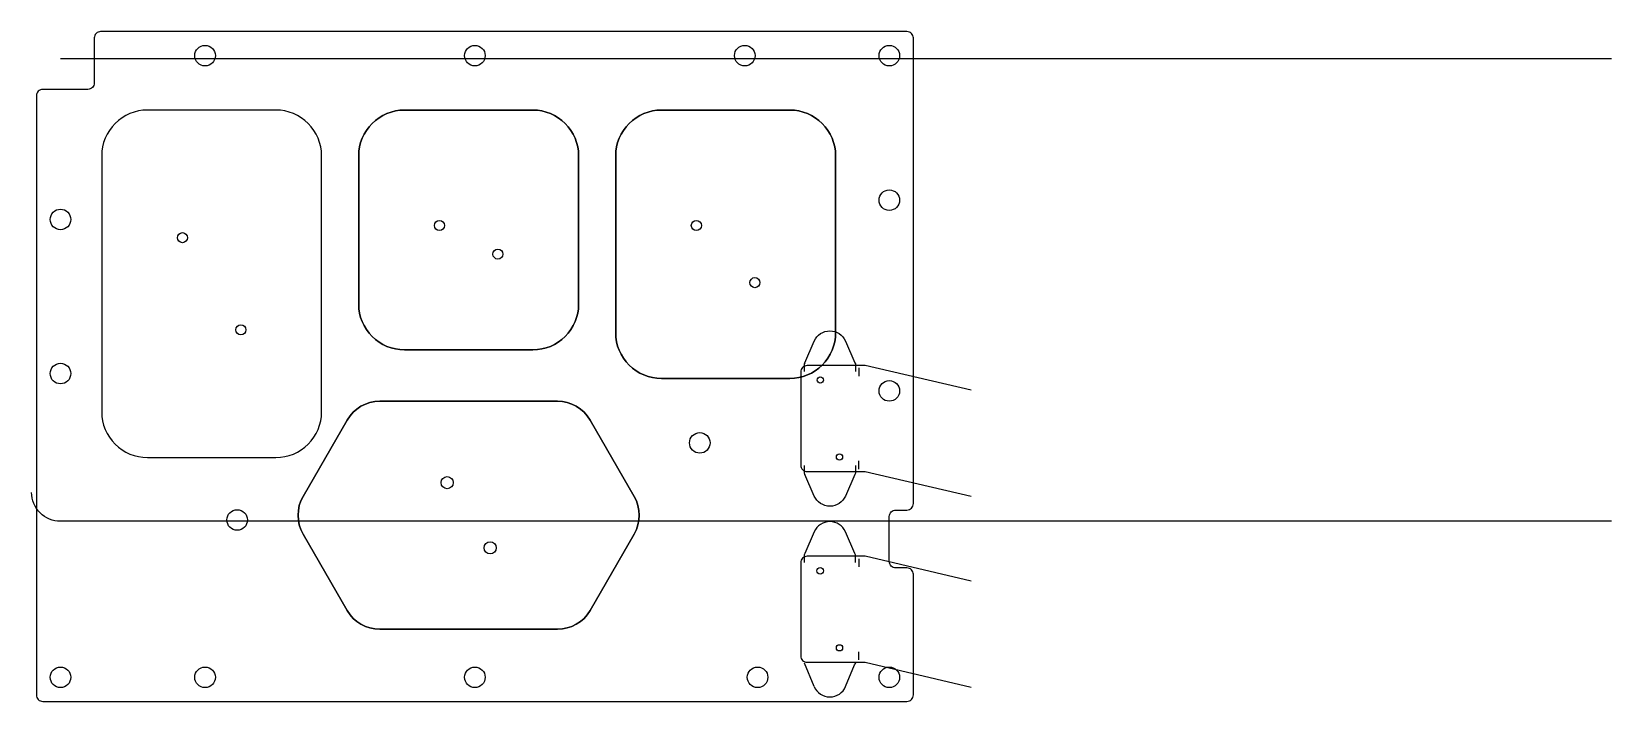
# Model space of a CAD drawing. Header units: millimetres. Extents: x -69 to 177, y -25 to 79.
import ezdxf

# ---------------------------------------------------------------- set-up
doc = ezdxf.new("R2010")
doc.units = ezdxf.units.MM

msp = doc.modelspace()

# ---------------------------------------------------------------- linework, layer by layer
for p, q in [((176.89, 74.7), (-64.5, 74.7)), ((-30.97, 66.73), (-50.98, 66.73)), ((-10.98, 66.73), (9.03, 66.73)), ((29.02, 66.73), (49.03, 66.73)), ((51.34, 27.39), (52.83, 30.77)), ((51.34, 27.39), (52.83, 30.77)), ((59.75, 26.57), (59.75, 25.3)), ((-26.74, 6.56), (-19.87, 18.46)), ((52.83, 6.63), (51.34, 10)), ((52.83, 6.63), (51.34, 10)), ((51.72, 10.45), (60.72, 10.45)), ((51.72, 10.45), (60.72, 10.45)), ((59.75, 10.82), (59.75, 12.1)), ((60.72, 10.45), (77.22, 6.6)), ((60.72, 10.45), (77.22, 6.6)), ((59.75, -3.13), (59.75, -4.4)), ((52.8, -23.01), (51.31, -19.4)), ((52.8, -23.01), (51.31, -19.4)), ((51.72, -19.25), (60.72, -19.25)), ((51.72, -19.25), (60.72, -19.25)), ((51.72, -19.25), (60.72, -19.25)), ((59.75, -18.87), (59.75, -17.6)), ((60.72, -19.25), (77.22, -23.1))]:
    msp.add_line(p, q)
for points in [[(68.25, -5.55, 0.414214), (67.25, -4.55), (65.5, -4.55, -0.414214), (64.5, -3.55), (64.5, 3.45, -0.414214), (65.5, 4.45), (67.25, 4.45, 0.414214), (68.25, 5.45), (68.25, 77.95, 0.414214), (67.25, 78.95), (-58.25, 78.95, 0.414214), (-59.25, 77.95), (-59.25, 70.95, -0.414214), (-60.25, 69.95), (-67.25, 69.95, 0.414214), (-68.25, 68.95), (-68.25, -24.34, 0.414214), (-67.25, -25.34), (67.25, -25.34, 0.414214), (68.25, -24.34)], [(-30.97, 66.73), (-50.98, 66.73, 0.414214), (-58.09, 59.62), (-58.09, 19.74, 0.414214), (-50.98, 12.63), (-30.97, 12.63, 0.414214), (-23.86, 19.74), (-23.86, 59.62, 0.414214)], [(-10.98, 66.73, 0.414214), (-18.09, 59.62), (-18.09, 36.51, 0.414214), (-10.98, 29.4), (9.03, 29.4, 0.414214), (16.14, 36.51), (16.14, 59.62, 0.414214), (9.03, 66.73)], [(29.02, 66.73, 0.414214), (21.91, 59.62), (21.91, 32.06, 0.414214), (29.02, 24.95), (49.03, 24.95, 0.414214), (56.14, 32.06), (56.14, 59.62, 0.414214), (49.03, 66.73)], [(-26.74, 6.56, 0.267949), (-26.74, 0.71), (-19.87, -11.19, 0.267949), (-14.81, -14.11), (12.86, -14.11, 0.267949), (17.92, -11.19), (24.79, 0.71, 0.267949), (24.79, 6.56), (17.92, 18.46, 0.267949), (12.86, 21.39), (-14.81, 21.39, 0.267949), (-19.87, 18.46)]]:
    msp.add_lwpolyline(points, format="xyb", close=True)
for points in [[(-50.98, 66.73, 0.414214), (-58.09, 59.62), (-58.09, 19.74, 0.414214), (-50.98, 12.63), (-30.97, 12.63, 0.414214), (-23.86, 19.74), (-23.86, 59.62, 0.414214), (-30.97, 66.73)], [(9.03, 66.73, -0.414214), (16.14, 59.62), (16.14, 36.51, -0.414214), (9.03, 29.4), (-10.98, 29.4, -0.414214), (-18.09, 36.51), (-18.09, 59.62, -0.414214), (-10.98, 66.73)], [(49.03, 66.73, -0.414214), (56.14, 59.62), (56.14, 32.06, -0.414214), (49.03, 24.95), (29.02, 24.95, -0.414214), (21.91, 32.06), (21.91, 59.62, -0.414214), (29.02, 66.73)], [(52.83, 30.77, -0.651714), (57.67, 30.77), (59.16, 27.39, -0.104285), (59.25, 26.99), (59.25, 26)], [(51.34, 27.39, 0.104285), (51.25, 26.99), (51.25, 26)], [(77.22, 23.1), (60.72, 26.95), (51.72, 26.95, 0.414214), (50.72, 25.95), (50.72, 11.45, 0.414214), (51.72, 10.45)], [(-19.87, 18.46, -0.267949), (-14.81, 21.39), (12.86, 21.39, -0.267949), (17.92, 18.46), (24.79, 6.56, -0.267949), (24.79, 0.71), (17.92, -11.19, -0.267949), (12.86, -14.11), (-14.81, -14.11, -0.267949), (-19.87, -11.19), (-26.74, 0.71, -0.267949), (-26.74, 6.56)], [(51.25, 11.4), (51.25, 10.41, 0.104285), (51.34, 10)], [(59.25, 11.4), (59.25, 10.41, -0.104285), (59.16, 10), (57.67, 6.63, -0.651714), (52.83, 6.63)], [(176.89, 2.7), (-64.5, 2.7, -0.414214), (-69, 7.2)], [(52.83, 1.07), (51.34, -2.31, 0.104285), (51.25, -2.71), (51.25, -3.7)], [(59.25, -3.7), (59.25, -2.71, 0.104285), (59.16, -2.31), (57.67, 1.07)], [(77.22, -6.6), (60.72, -2.75), (51.72, -2.75, 0.414214), (50.72, -3.75), (50.72, -18.25, 0.414214), (51.72, -19.25)], [(52.8, -23.01, 0.669399), (57.7, -23.01), (59.09, -19.63, -0.157798), (59.29, -19.4)]]:
    msp.add_lwpolyline(points, format="xyb")
for centre, radius in [((-42, 75.2), 1.6), ((0, 75.2), 1.6), ((42, 75.2), 1.6), ((64.5, 75.2), 1.6), ((64.5, 52.7), 1.6), ((-64.5, 49.7), 1.6), ((-5.53, 48.75), 0.784), ((34.47, 48.75), 0.784), ((-45.53, 46.86), 0.784), ((3.58, 44.31), 0.784), ((43.58, 39.86), 0.784), ((-36.42, 32.51), 0.784), ((-64.5, 25.7), 1.6), ((53.75, 24.7), 0.49), ((64.5, 23), 1.6), ((35, 14.91), 1.6), ((56.75, 12.7), 0.49), ((-4.33, 8.72), 0.944), ((-37, 2.91), 1.6), ((2.38, -1.44), 0.944), ((53.75, -5), 0.519), ((56.75, -17), 0.49), ((-64.5, -21.59), 1.6), ((-42, -21.59), 1.6), ((0, -21.59), 1.6), ((44, -21.59), 1.6), ((64.5, -21.59), 1.6)]:
    msp.add_circle(centre, radius)
msp.add_arc((55.25, 0), 2.65, 23.8143, 156.1857)
msp.add_arc((55.25, 0), 2.65, 23.8143, 156.1857)

doc.saveas('drawing.dxf')
